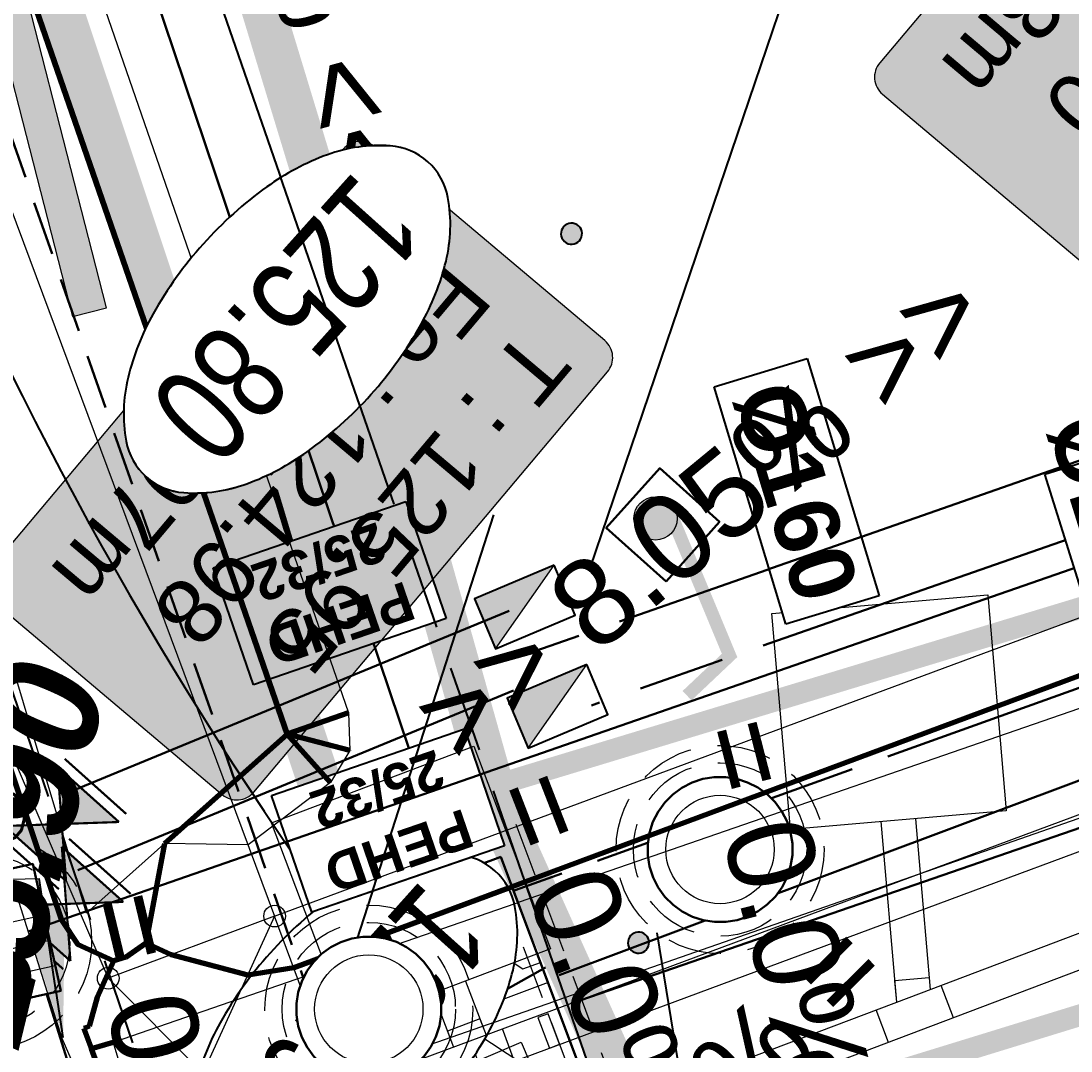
# Model space of a CAD drawing. Header units: metres. Extents: x -2858 to 512, y -1995 to 1252.
# Drawn here: x -1192.249 to -1187.402, y -939.471 to -934.719 of the extents above; entities that cross this region are included whole.
import ezdxf
from ezdxf.enums import TextEntityAlignment as Align
from ezdxf.lldxf.tags import DXFTag

# ---------------------------------------------------------------- set-up
doc = ezdxf.new("R2010")
doc.units = ezdxf.units.M
doc.header["$PDMODE"] = 33
doc.header["$PDSIZE"] = 0.1
for name, pattern in [('AEP-2', [3.9, 2.5, -0.2, 0.4, -0.2, 0.4, -0.2]), ('AEP-3', [3.3, 2.5, -0.2, 0.4, -0.2]), ('CACHE', [0.375, 0.25, -0.125]), ('CACHEX1', [0.375, 0.25, -0.125]), ('EU-160', [1.425, 1.25, -0.175]), ('EU-200', [2.85, 2.5, -0.35])]:
    doc.linetypes.add(name, pattern=pattern)
for name, color, linetype, lineweight, true_color in [('03-HCH-15x30-0 à 10cm', 7, 'Continuous', 0, 0xb3ffff), ('03-HCH-15x30-10cm', 7, 'Continuous', 0, 0xf696fd), ('Ass - EP - Regards', 5, 'Continuous', 0, 0x0000ff), ('Ass - EP - Réseau', 5, 'Continuous', 0, 0x0000ff), ('Ass - EP - Textes - Regards', 5, 'Continuous', 0, 0x0000ff), ('Ass - EU - Regards', 1, 'Continuous', 0, 0xff0000), ('Ass - EU - Réseau', 1, 'Continuous', 0, 0xff0000), ('Ass - EU - Textes - Regards', 1, 'Continuous', 0, 0xff0000), ('Surface Projet - Textes - Altitudes', 7, 'Continuous', 0, 0x333399), ('Surface PROJET VOIRIE - Cotations - Cotation Points', 7, 'Continuous', 0, 0xc02000), ('Surface PROJET VOIRIE - Entrées en terre talus', 5, 'Continuous', 0, 0x0000ff), ("Surface PROJET VOIRIE - Réseaux d'écoulement", 7, 'Ligne écoulement', 70, 0x33cccc), ('Surface PROJET VOIRIE - Surfaces projet', 7, 'Continuous', 0, 0x333399), ('Surface PROJET VOIRIE - Textes - Altitudes', 7, 'Continuous', 0, 0x333399), ('Surface PROJET VOIRIE - Textes - Pente des côtés', 7, 'Continuous', 0, 0x333399), ("TERRAIN APRES TERR BAT - Lignes d'arêtes", 7, 'Continuous', 0, 0xc04040), ('TERRAIN APRES TERR BAT - Points', 7, 'Continuous', 0, 0x808000)]:
    doc.layers.add(name, color=color, linetype=linetype, lineweight=lineweight, true_color=true_color)
for name, color, linetype in [('04-NIV-COT', 1, 'Continuous'), ('05.2-EP-TXT', 5, 'Continuous'), ('06-EU-TXT', 24, 'Continuous'), ('07-AEP-CFR', 94, 'Continuous'), ('07-AEP-RES', 94, 'AEP-2'), ('07-AEP-TXT', 94, 'Continuous'), ('0801 RES AEP EQUIPMT', 5, 'Continuous'), ('09-BT-RES', 1, 'BT3X150')]:
    doc.layers.add(name, color=color, linetype=linetype)
for name, color, linetype, lineweight in [('04-NIV-MSQ', 255, 'Continuous', 0), ('05.1-EP-RGD', 5, 'Continuous', 30), ('05.2-EP-400PVC', 5, 'Continuous', 30), ('05.2-EP-RGD', 5, 'Continuous', 30), ('06-EU-160PVC', 24, 'EU-160', 30), ('06-EU-200PVC', 24, 'EU-200', 30), ('06-EU-RGD', 24, 'Continuous', 30), ('07-AEP-BRT', 94, 'AEP-3', 30), ('11-TEL-PVC28X2', 6, 'CACHE', 30), ('11-TEL-PVC45X3', 6, 'Continuous', 30), ('11-TEL-RGD', 6, 'Continuous', 30), ('APRC__MARQUAGE', 8, 'Continuous', 0)]:
    doc.layers.add(name, color=color, linetype=linetype, lineweight=lineweight)
for name, color, linetype, lineweight, plot in [('05.2-EP-PAR', 5, 'CACHE', 0, False), ('06-EU-PAR', 24, 'CACHE', 0, False), ('11-TEL-PAR', 6, 'CACHEX1', 0, False)]:
    doc.layers.add(name, color=color, linetype=linetype, lineweight=lineweight, plot=plot)
doc.styles.add('Altitude Surfaces projet', font='arialbi.ttf', dxfattribs={"height": 0.5})
doc.styles.add('ARIAL', font='arial.ttf')
doc.styles.add('ARIAL GRAS', font='arialbd.ttf')
doc.styles.add('Cotation', font='romans.shx')
doc.styles.add('CoteHor.3', font='arial.ttf', dxfattribs={"height": 0.0017})
doc.styles.add('Couches géologiques', font='arial.ttf', dxfattribs={"height": 0.3})
doc.styles.add('Mensura_Standard', font='arial.ttf', dxfattribs={"height": 1})
doc.styles.add('Pente Surfaces projet', font='arial.ttf', dxfattribs={"height": 0.4})
doc.styles.get("Standard").update_dxf_attribs({"font": 'arial.ttf'})
doc.linetypes.add('BT3X150', pattern='A,1.5,-0.05,[133,ltypeshp.shx,S=0.05,R=0,X=-0.05,Y=0],-0.05,1.5,-0.15,0.4,-0.15,0.4,-0.15', length=4.35)
tags = doc.linetypes.add('Ligne écoulement', pattern='A,5,[">",Mensura_Standard,S=2,R=0,X=0,Y=-1],0', length=5).pattern_tags.tags
tags[13:14] = [DXFTag(74, 4), DXFTag(75, 0), DXFTag(340, '0'), DXFTag(46, 0.0), DXFTag(50, 0.0), DXFTag(44, 0.0), DXFTag(45, 0.0)]
doc.dimstyles.get("Standard").update_dxf_attribs({"dimtxt": 0.18, "dimasz": 0.18, "dimexe": 0.18, "dimexo": 0.0625, "dimgap": 0.09, "dimtad": 0, "dimtih": 1, "dimtoh": 1, "dimdec": 4, "dimzin": 0, "dimdsep": 46, "dimtxsty": 'Standard', "dimcen": 0.09, "dimadec": 0, "dimazin": 0, "dimtfac": 1, "dimtdec": 4, "dimtofl": 0, "dimtmove": 0, "dimatfit": 3, "dimfxl": 1, "dimtolj": 1, "dimtzin": 0, "dimarcsym": 0})

# ---------------------------------------------------------------- blocks, each defined once
blk = doc.blocks.new('COFFRET')
at = {"color": 255, "lineweight": 0}
blk.add_wipeout([(-0.05, 0), (0.05, 0), (0.05, 0.1), (-0.05, 0.1)], dxfattribs=at)
at = {"lineweight": 0}
h = blk.add_hatch(color=256, dxfattribs=at)
h.dxf.hatch_style = 1
h.paths.add_polyline_path([(0.05, 0.1), (-0.05, 0), (0.05, 0)])
blk.add_lwpolyline([(-0.05, 0), (0.05, 0), (0.05, 0.1), (-0.05, 0.1)], close=True)
at = {"lineweight": 0, "flags": 128}
blk.add_lwpolyline([(0.05, 0.1), (-0.05, 0)], dxfattribs=at)
blk = doc.blocks.new('TEL-L2C')
at = {"color": 255}
blk.add_wipeout([(-0.62, 0.24), (0.62, 0.24), (0.62, -0.24), (-0.62, -0.24)], dxfattribs=at)
blk.add_lwpolyline([(-0.62, 0.24), (0.62, 0.24), (0.62, -0.24), (-0.62, -0.24)], close=True)
at = {"lineweight": 9, "flags": 128}
for points in [[(-0.52, -0.24), (-0.52, -0.1535), (-0.1, 0.1535), (-0.1, 0.24)], [(0, 0.24), (0, -0.24)], [(0.1, -0.24), (0.1, -0.1535), (0.52, 0.1535), (0.52, 0.24)]]:
    blk.add_lwpolyline(points, dxfattribs=at)
at = {"lineweight": 9}
for points in [[(-0.485, 0.19), (-0.485, 0.14), (-0.335, 0.14), (-0.335, 0.19)], [(0.135, 0.19), (0.135, 0.14), (0.285, 0.14), (0.285, 0.19)], [(-0.135, -0.19), (-0.135, -0.14), (-0.285, -0.14), (-0.285, -0.19)], [(0.485, -0.19), (0.485, -0.14), (0.335, -0.14), (0.335, -0.19)]]:
    blk.add_lwpolyline(points, close=True, dxfattribs=at)
at = {"layer": '11-TEL-PAR'}
for points in [[(-0.7375, 0.3575), (0.7575, 0.3575), (0.7575, -0.3575), (-0.7375, -0.3575)], [(-0.57, 0.19), (0.59, 0.19), (0.59, -0.19), (-0.57, -0.19)]]:
    blk.add_lwpolyline(points, close=True, dxfattribs=at)
blk = doc.blocks.new('NIV-HG')
h = blk.add_hatch(color=256)
edge = h.paths.add_edge_path()
edge.add_arc((0.1, -0.1), 0.0187, 180, 360)
edge.add_arc((0.1, -0.1), 0.0187, 0, 180)
blk.add_lwpolyline([(0.0812, -0.1, 1), (0.1187, -0.1, 1)], format="xyb", close=True)
at = {"layer": '04-NIV-MSQ', "flags": 128}
blk.add_lwpolyline([(0.175, -0.375), (0.1811, -0.3387), (0.1985, -0.3063), (0.2379, -0.2654), (0.2848, -0.2336), (0.3404, -0.2087), (0.3988, -0.1915), (0.4739, -0.1791), (0.55, -0.175), (0.6261, -0.1791), (0.7012, -0.1915), (0.7596, -0.2087), (0.8152, -0.2336), (0.8621, -0.2654), (0.9015, -0.3063), (0.9189, -0.3387), (0.925, -0.375), (0.9189, -0.4113), (0.9015, -0.4437), (0.8621, -0.4846), (0.8152, -0.5164), (0.7596, -0.5413), (0.7012, -0.5585), (0.6261, -0.5709), (0.55, -0.575), (0.4739, -0.5709), (0.3988, -0.5585), (0.3404, -0.5413), (0.2848, -0.5164), (0.2379, -0.4846), (0.1985, -0.4437), (0.1811, -0.4113)], close=True, dxfattribs=at)
blk.add_wipeout([(0.175, -0.375), (0.1811, -0.3387), (0.1985, -0.3063), (0.2379, -0.2654), (0.2848, -0.2336), (0.3404, -0.2087), (0.3988, -0.1915), (0.4739, -0.1791), (0.55, -0.175), (0.6261, -0.1791), (0.7012, -0.1915), (0.7596, -0.2087), (0.8152, -0.2336), (0.8621, -0.2654), (0.9015, -0.3063), (0.9189, -0.3387), (0.925, -0.375), (0.9189, -0.4113), (0.9015, -0.4437), (0.8621, -0.4846), (0.8152, -0.5164), (0.7596, -0.5413), (0.7012, -0.5585), (0.6261, -0.5709), (0.55, -0.575), (0.4739, -0.5709), (0.3988, -0.5585), (0.3404, -0.5413), (0.2848, -0.5164), (0.2379, -0.4846), (0.1985, -0.4437), (0.1811, -0.4113)]).dxf.layer = '04-NIV-MSQ'
blk.add_lwpolyline([(0.175, -0.375, 0.166601), (0.1985, -0.4437, 0.105514), (0.2848, -0.5164, 0.068239), (0.3988, -0.5585, 0.054409), (0.55, -0.575, 0.054409), (0.7012, -0.5585, 0.068239), (0.8152, -0.5164, 0.105514), (0.9015, -0.4437, 0.166601), (0.925, -0.375, 0.166601), (0.9015, -0.3063, 0.105514), (0.8152, -0.2336, 0.068239), (0.7012, -0.1915, 0.054409), (0.55, -0.175, 0.054409), (0.3988, -0.1915, 0.068239), (0.2848, -0.2336, 0.105514), (0.1985, -0.3063, 0.166601)], format="xyb", close=True)
at = {"style": 'ARIAL', "width": 0.75}
blk.add_attdef('COTE', text='', height=0.175, dxfattribs=at).set_placement((0.55, -0.375), align=Align.MIDDLE_CENTER)
blk = doc.blocks.new('EP-RAG800')
at = {"color": 255, "lineweight": 0}
blk.add_wipeout([(-0.3, 0.3), (0.3, 0.3), (0.3, -0.3), (-0.3, -0.3)], dxfattribs=at)
blk.add_lwpolyline([(-0.3, 0.3), (0.3, 0.3), (0.3, -0.3), (-0.3, -0.3)], close=True)
at = {"lineweight": 9, "flags": 128}
for points in [[(-0.18, 0.3), (-0.18, -0.3)], [(-0.06, 0.3), (-0.06, -0.3)], [(0.06, 0.3), (0.06, -0.3)], [(0.18, 0.3), (0.18, -0.3)]]:
    blk.add_lwpolyline(points, dxfattribs=at)
at = {"layer": '05.2-EP-PAR'}
for radius in [0.5, 0.4]:
    blk.add_circle((0, 0), radius, dxfattribs=at)
blk = doc.blocks.new('AEP-TE-VANNE')
h = blk.add_hatch(color=83)
h.dxf.hatch_style = 1
h.paths.add_polyline_path([(-0.1831, -0.1907), (-0.1831, 0.1907), (0.1831, -0.1907), (0.1831, 0.1907)])
at = {"color": 83, "linetype": 'ByBlock', "lineweight": -2, "const_width": 0.01}
for points in [[(-0.2331, 0.1907), (-0.2331, -0.1907)], [(0.1831, -0.1907), (-0.1831, 0.1907)], [(-0.1831, -0.1907), (0.1831, 0.1907)], [(-0.1831, -0.1907), (-0.1831, 0.1907)], [(0.1831, -0.1907), (0.1831, 0.1907)], [(0.2331, 0.1907), (0.2331, -0.1907)]]:
    blk.add_lwpolyline(points, dxfattribs=at)
blk = doc.blocks.new('Fleche droite')
blk.add_hatch(color=0).paths.add_polyline_path([(1.3643, -0.2733), (1.3644, -0.0586), (2.8855, -0.0595), (2.8856, 0.0563), (1.3645, 0.0571), (1.3646, 0.2718), (0, 0)])
blk.add_lwpolyline([(2.8855, -0.0595), (1.3644, -0.0586), (1.3643, -0.2733), (0, 0), (1.3646, 0.2718), (1.3645, 0.0571), (2.8856, 0.0563)], close=True)
blk = doc.blocks.new('EU-RG800')
at = {"color": 255, "lineweight": 0}
blk.add_wipeout([(0, 0.335), (-0.0524, 0.3309), (-0.1035, 0.3186), (-0.1521, 0.2985), (-0.1969, 0.271), (-0.2369, 0.2369), (-0.271, 0.1969), (-0.2985, 0.1521), (-0.3186, 0.1035), (-0.3309, 0.0524), (-0.335, 0), (-0.3309, -0.0524), (-0.3186, -0.1035), (-0.2985, -0.1521), (-0.271, -0.1969), (-0.2369, -0.2369), (-0.1969, -0.271), (-0.1521, -0.2985), (-0.1035, -0.3186), (-0.0524, -0.3309), (0, -0.335), (0.0524, -0.3309), (0.1035, -0.3186), (0.1521, -0.2985), (0.1969, -0.271), (0.2369, -0.2369), (0.271, -0.1969), (0.2985, -0.1521), (0.3186, -0.1035), (0.3309, -0.0524), (0.335, 0), (0.3309, 0.0524), (0.3186, 0.1035), (0.2985, 0.1521), (0.271, 0.1969), (0.2369, 0.2369), (0.1969, 0.271), (0.1521, 0.2985), (0.1035, 0.3186), (0.0524, 0.3309)], dxfattribs=at)
at = {"flags": 128}
blk.add_lwpolyline([(-0.1969, -0.271), (-0.1521, -0.2985), (-0.1035, -0.3186), (-0.0524, -0.3309), (0, -0.335), (0.0524, -0.3309), (0.1035, -0.3186), (0.1521, -0.2985), (0.1969, -0.271), (0.2369, -0.2369), (0.271, -0.1969), (0.2985, -0.1521), (0.3186, -0.1035), (0.3309, -0.0524), (0.335, 0), (0.3309, 0.0524), (0.3186, 0.1035), (0.2985, 0.1521), (0.271, 0.1969), (0.2369, 0.2369), (0.1969, 0.271), (0.1521, 0.2985), (0.1035, 0.3186), (0.0524, 0.3309), (0, 0.335), (-0.0524, 0.3309), (-0.1035, 0.3186), (-0.1521, 0.2985), (-0.1969, 0.271), (-0.2369, 0.2369), (-0.271, 0.1969), (-0.2985, 0.1521), (-0.3186, 0.1035), (-0.3309, 0.0524), (-0.335, 0), (-0.3309, -0.0524), (-0.3186, -0.1035), (-0.2985, -0.1521), (-0.271, -0.1969), (-0.2369, -0.2369)], close=True, dxfattribs=at)
at = {"lineweight": 9}
blk.add_circle((0, 0), 0.25, dxfattribs=at)
at = {"layer": '06-EU-PAR'}
for radius in [0.48, 0.4]:
    blk.add_circle((0, 0), radius, dxfattribs=at)
blk = doc.blocks.new('EP-PDC')
at = {"color": 255, "lineweight": 0}
blk.add_wipeout([(0.185, 0.185), (-0.185, 0.185), (-0.185, -0.185), (0.185, -0.185)], dxfattribs=at)
at = {"lineweight": 0}
h = blk.add_hatch(color=256, dxfattribs=at)
h.dxf.hatch_style = 1
edge = h.paths.add_edge_path()
edge.add_arc((0, -0.045), 0.1, 0, 360)
blk.add_lwpolyline([(0.185, 0.185), (-0.185, 0.185), (-0.185, -0.185), (0.185, -0.185)], close=True)
blk.add_circle((0, -0.045), 0.1, dxfattribs=at)
blk = doc.blocks.new('MENSURA_LEADER14', base_point=(-1150.7924, -958.511))
at = {"layer": 'Surface PROJET VOIRIE - Cotations - Cotation Points'}
blk.add_line((-1150.7924, -958.511), (-1148.9817, -958.511), dxfattribs=at)
at = {"layer": 'Surface PROJET VOIRIE - Cotations - Cotation Points', "style": 'Cotation'}
blk.add_text('125.95', height=0.35, dxfattribs=at).set_placement((-1150.6466, -957.986), align=Align.TOP_LEFT)
blk = doc.blocks.new('Default_SymbolReg')
at = {"color": 7, "linetype": 'Continuous', "lineweight": 0, "flags": 128}
blk.add_lwpolyline([(-0.5, -0.5), (-0.5, 0.5), (0.5, 0.5), (0.5, -0.5), (-0.5, -0.5)], dxfattribs=at)
blk = doc.blocks.new('MENSURA_LEADER302', base_point=(-1144.7505, -953.7804))
at = {"layer": 'Ass - EU - Textes - Regards', "true_color": 0xffffff}
h = blk.add_hatch(color=7, dxfattribs=at)
edge = h.paths.add_edge_path(flags=0)
edge.add_arc((-1146.4334, -955.8136), 0.1024, 138.1618, 228.1618)
edge.add_line((-1146.5017, -955.89), (-1145.466, -956.8172))
edge.add_arc((-1145.3977, -956.7409), 0.1024, 228.1618, 318.1618)
edge.add_line((-1145.3214, -956.8092), (-1143.6305, -954.9206))
edge.add_arc((-1143.7068, -954.8523), 0.1024, 318.1618, 408.1618)
edge.add_line((-1143.6385, -954.776), (-1144.6742, -953.8487))
edge.add_arc((-1144.7425, -953.925), 0.1024, 48.1618, 138.1618)
edge.add_line((-1144.8188, -953.8567), (-1146.5097, -955.7453))
at = {"layer": 'Ass - EU - Textes - Regards', "color": 1, "true_color": 0xff0000, "flags": 128}
blk.add_lwpolyline([(-1146.5097, -955.7453), (-1146.5097, -955.7453, 0.414214), (-1146.5017, -955.89), (-1145.466, -956.8172), (-1145.466, -956.8172, 0.414214), (-1145.3214, -956.8092), (-1143.6305, -954.9206), (-1143.6305, -954.9206, 0.414214), (-1143.6385, -954.776), (-1144.6742, -953.8487), (-1144.6742, -953.8487, 0.414214), (-1144.8188, -953.8567)], format="xyb", close=True, dxfattribs=at)
at = {"layer": 'Ass - EU - Textes - Regards', "color": 1, "true_color": 0xff0000, "style": 'Couches géologiques'}
for s, p in [('Prof : 0.63m', (-1144.4939, -954.2584)), ('Fe : 125.40', (-1144.14, -954.5753)), ('T : 126.03', (-1143.7862, -954.8921))]:
    blk.add_text(s, height=0.3, rotation=228.1618, dxfattribs=at).set_placement(p, align=Align.TOP_LEFT)
blk = doc.blocks.new('MENSURA_LEADER288', base_point=(-1147.5929, -954.6446))
at = {"layer": 'Ass - EU - Textes - Regards', "true_color": 0xffffff}
h = blk.add_hatch(color=7, dxfattribs=at)
edge = h.paths.add_edge_path(flags=0)
edge.add_arc((-1149.2758, -956.6778), 0.1024, 138.1618, 228.1618)
edge.add_line((-1149.3442, -956.7541), (-1148.3085, -957.6814))
edge.add_arc((-1148.2401, -957.6051), 0.1024, 228.1618, 318.1618)
edge.add_line((-1148.1638, -957.6734), (-1146.4729, -955.7848))
edge.add_arc((-1146.5493, -955.7165), 0.1024, 318.1618, 408.1618)
edge.add_line((-1146.4809, -955.6402), (-1147.5166, -954.7129))
edge.add_arc((-1147.585, -954.7892), 0.1024, 48.1618, 138.1618)
edge.add_line((-1147.6613, -954.7209), (-1149.3521, -956.6095))
at = {"layer": 'Ass - EU - Textes - Regards', "color": 1, "true_color": 0xff0000, "flags": 128}
blk.add_lwpolyline([(-1149.3521, -956.6095), (-1149.3521, -956.6095, 0.414214), (-1149.3442, -956.7541), (-1148.3085, -957.6814), (-1148.3085, -957.6814, 0.414214), (-1148.1638, -957.6734), (-1146.4729, -955.7848), (-1146.4729, -955.7848, 0.414214), (-1146.4809, -955.6402), (-1147.5166, -954.7129), (-1147.5166, -954.7129, 0.414214), (-1147.6613, -954.7209)], format="xyb", close=True, dxfattribs=at)
at = {"layer": 'Ass - EU - Textes - Regards', "color": 1, "true_color": 0xff0000, "style": 'Couches géologiques'}
for s, p in [('Prof : 0.97m', (-1147.3364, -955.1226)), ('Fe : 124.98', (-1146.9825, -955.4395)), ('T : 125.95', (-1146.6286, -955.7563))]:
    blk.add_text(s, height=0.3, rotation=228.1618, dxfattribs=at).set_placement(p, align=Align.TOP_LEFT)
blk = doc.blocks.new('PENTE')
at = {"layer": 'Surface PROJET VOIRIE - Textes - Pente des côtés', "color": 24, "true_color": 0x993300, "style": 'Pente Surfaces projet'}
for s, rotation, p in [('= 0.0% =', 60.7438, (3071.6761, -582.4421)), ('= 0.0% =', 67.6029, (3072.4344, -582.8633)), ('= 0.0% =', 181.076, (3072.5424, -582.2437)), ('= 0.0% =', 59.8517, (3074.2938, -583.831)), ('<< 4.0% <<', 61.5824, (3069.98, -587.6072))]:
    blk.add_text(s, height=0.4, rotation=rotation, dxfattribs=at).set_placement(p, align=Align.MIDDLE_CENTER)
at = {"layer": 'Surface PROJET VOIRIE - Textes - Pente des côtés', "color": 96, "true_color": 0x008000, "style": 'Pente Surfaces projet'}
blk.add_text('>> 8.05% >>', height=0.4, rotation=175.7922, dxfattribs=at).set_placement((3070.5912, -584.226), align=Align.MIDDLE_CENTER)
blk = doc.blocks.new('ALTI')
at = {"layer": 'Surface PROJET VOIRIE - Textes - Altitudes', "color": 96, "true_color": 0x008000, "style": 'Altitude Surfaces projet'}
for s, rotation, p in [('125.90', 208.2566, (3603.5388, -877.2565)), ('125.80', 119.4684, (3603.9771, -879.1678))]:
    blk.add_text(s, height=0.5, rotation=rotation, dxfattribs=at).set_placement(p, align=Align.MIDDLE_LEFT)
blk = doc.blocks.new('ASSAI')
at = {"layer": 'Ass - EP - Réseau', "flags": 128}
for points in [[(1282.6949, -318.7041), (1287.52, -321.2468), (1289.0346, -322.045)], [(1282.6244, -318.8477), (1287.4454, -321.3884), (1288.9122, -322.1614)], [(1287.2524, -321.5878), (1287.3751, -321.3513)], [(1287.3944, -321.6615), (1287.5166, -321.4259)]]:
    blk.add_lwpolyline(points, dxfattribs=at)
at = {"layer": 'Ass - EP - Réseau', "color": 5, "linetype": 'Continuous', "true_color": 0x0000ff, "flags": 128}
for points in [[(1287.3784, -321.1722), (1287.3038, -321.3138)], [(1287.338, -321.4228), (1287.3751, -321.3513)], [(1287.338, -321.4228), (1287.48, -321.4965)], [(1287.48, -321.4965), (1287.5166, -321.4259)]]:
    blk.add_lwpolyline(points, dxfattribs=at)
at = {"layer": 'Ass - EU - Réseau', "flags": 128}
for points in [[(1276.6244, -314.993), (1279.8459, -316.6656), (1286.0188, -319.8705), (1287.5462, -320.6636)], [(1276.6589, -315.1912), (1279.7722, -316.8076), (1285.945, -320.0125), (1287.4785, -320.8087)], [(1285.3086, -320.54), (1285.8511, -319.9637)], [(1285.4251, -320.6497), (1285.9987, -320.0404)]]:
    blk.add_lwpolyline(points, dxfattribs=at)
at = {"layer": 'Ass - EU - Réseau', "color": 1, "linetype": 'Continuous', "true_color": 0xff0000, "flags": 128}
for points in [[(1285.8768, -319.7968), (1285.803, -319.9388)], [(1286.1608, -319.9442), (1286.087, -320.0862)], [(1285.814, -320.0032), (1285.8511, -319.9637)], [(1285.814, -320.0032), (1285.9305, -320.1128)], [(1285.9305, -320.1128), (1285.9987, -320.0404)]]:
    blk.add_lwpolyline(points, dxfattribs=at)
at = {"layer": 'Surface PROJET VOIRIE - Entrées en terre talus', "flags": 128}
blk.add_lwpolyline([(1271.0254, -325.5903), (1275.7739, -328.4046), (1276.2321, -328.1704), (1276.7227, -327.9196), (1276.8363, -327.8924), (1276.8596, -327.8867), (1276.9965, -327.92), (1281.8732, -330.4289), (1282.3311, -330.6644), (1286.6904, -322.8163), (1286.6904, -322.8163), (1286.8152, -322.6953), (1286.9861, -322.6639), (1287.4541, -322.7549), (1287.5801, -322.9009), (1287.7058, -323.0465), (1288.1067, -322.8031), (1288.0687, -322.6814), (1287.9026, -322.3557), (1287.7362, -322.2189), (1286.1854, -321.4027), (1282.2021, -319.3063)], dxfattribs=at)
at = {"layer": "Surface PROJET VOIRIE - Réseaux d'écoulement", "flags": 128}
for points in [[(1281.7916, -319.3184), (1282.2021, -319.3063), (1286.1854, -321.4027), (1287.7362, -322.2189), (1287.9026, -322.3557), (1288.0687, -322.6814), (1288.1067, -322.8031)], [(1289.4599, -321.1208), (1288.6376, -322.6659)], [(1288.5483, -322.6113), (1288.6376, -322.6659)], [(1286.9861, -322.6639), (1286.9527, -322.962)], [(1288.6376, -322.6659), (1288.5907, -322.7541)], [(1288.6376, -322.6659), (1288.6376, -322.6659)], [(1288.6376, -322.6659), (1288.6376, -322.6659)], [(1288.6376, -322.6659), (1288.6376, -322.6659)], [(1288.6376, -322.6659), (1288.6376, -322.6659)], [(1288.6376, -322.6659), (1288.6376, -322.6659)], [(1288.6376, -322.6659), (1288.6376, -322.6659)], [(1286.8152, -322.6953), (1286.9527, -322.962)], [(1288.5652, -322.7429), (1288.4407, -322.8046), (1288.2662, -322.86)], [(1288.5652, -322.7429), (1288.5852, -322.7517), (1288.5907, -322.7541)], [(1286.6904, -322.8163), (1286.9527, -322.962)], [(1287.7058, -323.0465), (1288.1067, -322.8031)], [(1288.2174, -322.8298), (1288.1067, -322.8031)], [(1288.2174, -322.8298), (1288.2662, -322.86)], [(1288.2881, -323.1624), (1288.3201, -323.0354), (1288.2662, -322.86)], [(1286.9527, -322.962), (1282.4522, -331.0641)], [(1282.4522, -331.0641), (1286.9527, -322.962)], [(1287.7058, -323.0465), (1286.9527, -322.962)], [(1288.2881, -323.1624), (1287.9583, -323.744), (1284.8747, -329.1831), (1284.5908, -329.7299), (1284.2281, -330.3428)]]:
    blk.add_lwpolyline(points, dxfattribs=at)
at = {"layer": 'Surface PROJET VOIRIE - Surfaces projet', "flags": 128}
for points in [[(1292.5216, -315.1478), (1289.6612, -321.1247), (1289.4599, -321.1208), (1288.6921, -322.7984), (1284.2281, -330.3428), (1283.2858, -331.4959), (1281.6258, -333.0287), (1279.9253, -333.8925), (1278.3927, -334.2637), (1276.0807, -334.2579), (1268.7012, -333.294), (1262.8882, -332.4021), (1258.6563, -331.3444), (1257.0939, -330.7989), (1251.8949, -327.7748), (1247.2337, -325.1421), (1240.1929, -320.6293), (1237.3695, -318.0317), (1232.5534, -323.998), (1236.4486, -324.8289), (1243.4732, -329.2611), (1243.5637, -330.5642), (1239.0492, -327.7556), (1235.0638, -333.6862)], [(1268.5535, -313.4187), (1275.2743, -316.8943), (1273.8739, -319.5638), (1279.5297, -322.5699), (1281.1159, -319.7276), (1282.1949, -319.0741), (1288.5483, -322.6113), (1289.4599, -321.1208), (1280.0773, -316.0017), (1279.4339, -317.029), (1278.2521, -316.4457), (1279.0381, -314.6536), (1272.4744, -311.0508)]]:
    blk.add_lwpolyline(points, dxfattribs=at)
blk.add_lwpolyline([(1274.7193, -317.597), (1269.1211, -314.57), (1264.5432, -322.6688), (1270.2428, -326.336), (1270.8725, -325.8484), (1275.7632, -328.747), (1276.8592, -328.1868), (1282.4522, -331.0641), (1286.9527, -322.962), (1288.187, -323.1005), (1283.2183, -331.2168), (1281.5502, -332.744), (1277.7642, -334.1341), (1271.2411, -333.3804), (1261.5107, -331.7591), (1257.6819, -330.574), (1262.2695, -322.8448), (1268.4289, -313.5967), (1274.9052, -316.8706)], close=True, dxfattribs=at)
at = {"layer": "TERRAIN APRES TERR BAT - Lignes d'arêtes", "flags": 128}
for points in [[(1270.8814, -328.8824), (1274.4319, -331.2246), (1275.368, -331.49), (1276.2381, -331.1861), (1276.2816, -331.1697), (1276.2816, -331.1697), (1276.4763, -331.0141), (1276.4763, -331.0141), (1276.9794, -331.2858), (1276.9794, -331.2858), (1277.3094, -331.4675), (1277.3094, -331.4675), (1281.7304, -333.6396), (1282.1142, -333.6575), (1282.8486, -333.6994), (1283.6424, -332.9689), (1287.4248, -324.8105), (1287.4248, -324.8105), (1288.3431, -322.8255), (1288.3777, -322.2083), (1287.9887, -321.7404), (1282.3993, -318.6486)], [(1287.9887, -321.7404), (1287.6172, -322.4442), (1280.7675, -318.8287), (1281.1807, -318.0457)], [(1287.6172, -322.4442), (1288.3777, -322.2083)], [(1283.6424, -332.9689), (1282.4253, -332.3297), (1287.6172, -322.4442), (1288.3431, -322.8255)]]:
    blk.add_lwpolyline(points, dxfattribs=at)
at = {"layer": 'TERRAIN APRES TERR BAT - Points'}
for p in [(1287.6172, -322.4442), (1288.3431, -322.8255), (1288.3431, -322.8255)]:
    blk.add_point(p, dxfattribs=at)
at = {"layer": 'Ass - EP - Regards', "rotation": 62.57873907339513}
blk.add_blockref('Default_SymbolReg', (1287.0931, -322.0684), dxfattribs=at)
at = {"layer": 'Ass - EU - Regards'}
for p, rotation in [((1285.0241, -320.9589), 46.72681090512482), ((1287.9565, -320.9667, 125.9725), 154.9829903485652)]:
    blk.add_blockref('Default_SymbolReg', p, dxfattribs=dict(at, rotation=rotation))
at = {"layer": 'Ass - EU - Textes - Regards', "rotation": 133.5650505867652}
for name, p in [('MENSURA_LEADER302', (1280.1847, -323.0685)), ('MENSURA_LEADER288', (1284.6669, -324.5717))]:
    blk.add_blockref(name, p, dxfattribs=at)
at = {"layer": 'Surface PROJET VOIRIE - Cotations - Cotation Points', "rotation": 133.5650505867652}
blk.add_blockref('MENSURA_LEADER14', (1289.4606, -324.6827), dxfattribs=at)
at = {"layer": 'Surface PROJET VOIRIE - Textes - Altitudes', "color": 105, "true_color": 0x339966, "style": 'CoteHor.3'}
for s, p in [('125.93', (1286.1857, -321.4024)), ('125.93', (1287.7365, -322.2186)), ('125.90', (1287.9029, -322.3554)), ('126.10', (1286.9864, -322.6636)), ('126.10', (1286.8155, -322.695)), ('125.76', (1288.069, -322.6811)), ('126.10', (1287.4544, -322.7546)), ('126.10', (1286.6907, -322.816)), ('126.10', (1286.6907, -322.816)), ('125.70', (1288.107, -322.8029)), ('125.98', (1287.5804, -322.9006)), ('125.86', (1287.7061, -323.0462))]:
    blk.add_text(s, height=0.0017, rotation=133.5651, dxfattribs=at).set_placement(p, align=Align.TOP_LEFT)
at = {"layer": 'Surface PROJET VOIRIE - Textes - Altitudes', "color": 24, "true_color": 0x993300, "style": 'CoteHor.3'}
for rotation, p in [(104.7209, (1288.5475, -322.6082)), (152.3972, (1288.7013, -322.8032))]:
    blk.add_text('125.95', height=0.0017, rotation=rotation, dxfattribs=at).set_placement(p, align=Align.MIDDLE_LEFT)
at = {"layer": 'Surface PROJET VOIRIE - Textes - Altitudes', "color": 96, "true_color": 0x008000, "style": 'CoteHor.3'}
for s, rotation, p in [('125.80', 117.273, (1286.9574, -322.9712)), ('125.90', 206.0612, (1288.1841, -323.1019))]:
    blk.add_text(s, height=0.0017, rotation=rotation, dxfattribs=at).set_placement(p, align=Align.MIDDLE_LEFT)
at = {"layer": 'Ass - EP - Textes - Regards', "linetype": 'Continuous', "lineweight": 0}
blk.add_leader([(1285.449, -322.43), (1280.7371, -324.4385)], dimstyle='Standard', override={"dimasz": 0, "dimldrblk": 'None'}, dxfattribs=at)
at = {"layer": 'Ass - EU - Textes - Regards', "linetype": 'Continuous', "lineweight": 0}
for points in [[(1286.4981, -321.0784), (1289.0355, -317.9328)], [(1287.8862, -321.892), (1285.5619, -322.9257)]]:
    blk.add_leader(points, dimstyle='Standard', override={"dimasz": 0, "dimldrblk": 'None'}, dxfattribs=at)
at = {"layer": 'Surface PROJET VOIRIE - Cotations - Cotation Points', "linetype": 'Continuous', "lineweight": 0}
blk.add_leader([(1288.6858, -322.7983), (1288.2126, -323.3706)], dimstyle='Standard', override={"dimasz": 0.5}, dxfattribs=at)

msp = doc.modelspace()

# ---------------------------------------------------------------- linework, layer by layer
at = {"layer": '05.2-EP-400PVC', "flags": 128}
msp.add_lwpolyline([(-1183.6024, -976.2337), (-1188.9495, -949.3982), (-1195.3835, -928.7968), (-1195.4139, -925.0696), (-1179.5841, -910.0769), (-1169.809, -901.9924)], dxfattribs=at)
at = {"layer": '06-EU-160PVC', "flags": 128}
for points in [[(-1181.0453, -931.2944), (-1179.9635, -934.6292), (-1180.3602, -935.2836), (-1190.4151, -938.8894)], [(-1216.4496, -953.9252), (-1214.432, -956.5148), (-1200.0801, -945.2317), (-1197.4182, -943.5693), (-1190.7184, -939.3542)]]:
    msp.add_lwpolyline(points, dxfattribs=at)
at = {"layer": '06-EU-200PVC', "const_width": 0.2, "flags": 128}
msp.add_lwpolyline([(-1146.5691, -909.4085), (-1151.0659, -902.9671), (-1160.5375, -905.5725), (-1180.4519, -912.3876), (-1185.207, -916.6183), (-1191.976, -922.7997), (-1194.7251, -926.6964), (-1187.4901, -948.357), (-1184.5006, -966.6981), (-1181.4193, -976.1643), (-1171.5852, -993.3029), (-1187.4583, -1005.2426)], dxfattribs=at)
at = {"layer": '09-BT-RES', "flags": 128}
msp.add_lwpolyline([(-1150.7141, -906.4435, 0.212428), (-1152.049, -904.9303), (-1179.1024, -911.5846, -0.052006), (-1182.7044, -914.9622, 0.060964), (-1193.2433, -924.4886, 0.194531), (-1193.9476, -925.5379, 0.236401), (-1189.0546, -940.923, 0.001492)], format="xyb", dxfattribs=at)

# ---------------------------------------------------------------- block references
at = {"layer": 'APRC__MARQUAGE', "color": 0, "xscale": -1.399999999999996, "yscale": 1.399999999999999, "zscale": 1.399999999999999, "rotation": 104.3848437773006}
msp.add_blockref('Fleche droite', (-1192.9387, -932.1491), dxfattribs=at)

# ---------------------------------------------------------------- next in the draw order: block references
at = {"layer": '07-AEP-CFR', "xscale": 3.999999999999997, "yscale": 2.5, "rotation": 202.804395675786}
msp.add_blockref('COFFRET', (-1189.8212, -937.765), dxfattribs=at)

# ---------------------------------------------------------------- next in the draw order: linework, layer by layer
at = {"layer": '07-AEP-BRT', "color": 3, "flags": 128}
msp.add_lwpolyline([(-1182.0378, -931.0273), (-1180.8693, -934.8285), (-1189.6163, -937.8767)], dxfattribs=at)
at = {"layer": '11-TEL-PVC45X3', "flags": 128}
msp.add_lwpolyline([(-1155.8395, -904.8811), (-1179.6558, -910.9039), (-1193.5758, -924.285), (-1193.752, -925.9014), (-1193.8075, -926.8226), (-1193.2458, -929.8109), (-1186.6227, -949.4518), (-1186.642, -949.9437), (-1185.1728, -959.7835), (-1182.499, -973.0997), (-1182.2132, -974.0682), (-1175.7067, -985.2723)], dxfattribs=at)

# ---------------------------------------------------------------- next in the draw order: block references
at = {"layer": '11-TEL-RGD', "rotation": 290.5054194590389}
msp.add_blockref('TEL-L2C', (-1190.0411, -939.2396), dxfattribs=at)

# ---------------------------------------------------------------- next in the draw order: linework, layer by layer
at = {"layer": '03-HCH-15x30-0 à 10cm', "const_width": 0.2, "flags": 128}
for points in [[(-1190.0501, -938.3348), (-1190.4867, -936.7836), (-1192.6327, -929.7299), (-1192.7488, -925.6312), (-1191.5323, -923.2327), (-1190.104, -921.6525), (-1180.2972, -913.6386), (-1178.1584, -911.9008), (-1174.3392, -909.7933), (-1174.0395, -910.919), (-1165.2801, -908.6528), (-1163.0159, -908.1208)], [(-1182.3957, -971.227), (-1183.2658, -969.0531), (-1184.2891, -961.8703), (-1185.1647, -954.7063), (-1186.6918, -948.4525), (-1189.101, -940.4544), (-1190.1291, -938.1714)]]:
    msp.add_lwpolyline(points, dxfattribs=at)
at = {"layer": '11-TEL-PVC45X3', "flags": 128}
for points in [[(-1180.3299, -930.7334), (-1178.8271, -935.4954), (-1189.71, -939.252)], [(-1185.6723, -936.4939), (-1185.3385, -937.4645), (-1189.7651, -939.1203)], [(-1200.0505, -940.8592), (-1198.1837, -943.3086), (-1190.1741, -938.9596)], [(-1189.8279, -939.0858), (-1202.664, -946.2938), (-1214.6973, -955.3233)]]:
    msp.add_lwpolyline(points, dxfattribs=at)

# ---------------------------------------------------------------- next in the draw order: block references
at = {"layer": '04-NIV-COT', "xscale": 2.600000000000001, "yscale": 2.600000000000001, "zscale": 2.600000000000001, "rotation": 228.1617603435354}
msp.add_blockref('NIV-HG', (-1189.0316, -938.9508), dxfattribs=at).add_auto_attribs({'COTE': '125.90'})
at = {"layer": '07-AEP-CFR', "xscale": 3.999999999999997, "yscale": 2.5, "rotation": 202.804395675786}
msp.add_blockref('COFFRET', (-1189.972, -937.3075), dxfattribs=at)

# ---------------------------------------------------------------- next in the draw order: linework, layer by layer
at = {"layer": '07-AEP-BRT', "flags": 128}
for points in [[(-1192.0078, -938.2685), (-1189.9955, -937.4396)], [(-1191.9876, -938.6372), (-1189.9753, -937.8083)]]:
    msp.add_lwpolyline(points, dxfattribs=at)

# ---------------------------------------------------------------- next in the draw order: block references
at = {"layer": '0801 RES AEP EQUIPMT', "rotation": 228.1617603435354}
for p in [(-1192.0611, -938.4236), (-1192.0409, -938.7923)]:
    msp.add_blockref('AEP-TE-VANNE', p, dxfattribs=at)

# ---------------------------------------------------------------- next in the draw order: texts
at = {"layer": '07-AEP-TXT', "char_height": 0.18, "attachment_point": 5, "rotation": 198.9934, "style": 'ARIAL GRAS', "bg_fill": 19, "box_fill_scale": 1.25, "bg_fill_color": 256, "bg_fill_transparency": 0}
for insert in [(-1190.8254, -937.3559), (-1190.5554, -938.4053)]:
    msp.add_mtext_dynamic_manual_height_columns('PEHD 25/32', width=0.851215, gutter_width=4.5, heights=[0], dxfattribs=dict(at, insert=insert))

# ---------------------------------------------------------------- next in the draw order: linework, layer by layer
at = {"layer": '07-AEP-RES', "flags": 128}
msp.add_lwpolyline([(-1187.712, -1004.7048), (-1172.4722, -993.3312), (-1176.5375, -985.6658), (-1184.3776, -970.7411), (-1188.2784, -949.2836), (-1190.731, -942.3577), (-1193.0485, -935.5949), (-1195.2046, -927.8989)], dxfattribs=at)
at = {"layer": '11-TEL-PVC28X2', "color": 0, "flags": 128}
msp.add_lwpolyline([(-1159.6737, -898.9646), (-1159.4028, -901.2094, -0.37262), (-1161.3559, -904.1059), (-1179.5879, -910.28), (-1193.6075, -923.5216), (-1195.0354, -927.3596), (-1189.1655, -944.2581), (-1187.6012, -949.7616), (-1184.9081, -965.7263), (-1183.7045, -971.7664), (-1179.9024, -980.3362), (-1175.0823, -988.0936), (-1165.2242, -999.8894), (-1153.2417, -990.9045)], format="xyb", dxfattribs=at)

# ---------------------------------------------------------------- next in the draw order: block references
at = {"layer": '05.1-EP-RGD', "rotation": 102.490179170086}
msp.add_blockref('EP-RAG800', (-1192.4233, -938.9656), dxfattribs=at)
at = {"layer": '05.2-EP-RGD', "rotation": 228.1617603435354}
msp.add_blockref('EP-PDC', (-1189.2862, -937.0433), dxfattribs=at)
at = {"layer": '06-EU-RGD', "rotation": 58.65190663240993}
msp.add_blockref('EU-RG800', (-1189.0223, -938.5413), dxfattribs=at)

# ---------------------------------------------------------------- next in the draw order: block references
at = {"layer": '05.2-EP-TXT', "rotation": 228.1617603435354}
msp.add_blockref('ASSAI', (-91.9684, -194.614), dxfattribs=at)

# ---------------------------------------------------------------- next in the draw order: linework, layer by layer
at = {"layer": '05.2-EP-400PVC', "flags": 128}
msp.add_lwpolyline([(-1175.0029, -932.9409), (-1192.2164, -938.9201)], dxfattribs=at)
at = {"layer": '05.2-EP-400PVC', "lineweight": 9, "const_width": 0.06, "flags": 128}
msp.add_lwpolyline([(-1189.243, -937.0091), (-1188.9782, -937.6459), (-1189.1745, -937.8315)], dxfattribs=at)

# ---------------------------------------------------------------- next in the draw order: block references
at = {"layer": '06-EU-RGD', "rotation": 58.65190663240993}
msp.add_blockref('EU-RG800', (-1190.6437, -939.2775), dxfattribs=at)

# ---------------------------------------------------------------- next in the draw order: texts
at = {"layer": '05.2-EP-TXT', "insert": (-1188.6762, -936.8915), "char_height": 0.3, "attachment_point": 5, "rotation": 286.8772, "style": 'ARIAL GRAS', "bg_fill": 19, "box_fill_scale": 1.25, "bg_fill_color": 256, "bg_fill_transparency": 0}
msp.add_mtext_dynamic_manual_height_columns('%%C160', width=0.994045, gutter_width=7.5, heights=[0], dxfattribs=at)
at = {"layer": '06-EU-TXT', "insert": (-1187.2241, -937.036), "char_height": 0.3, "attachment_point": 5, "rotation": 287.3753, "style": 'ARIAL GRAS', "bg_fill": 19, "box_fill_scale": 1.25, "bg_fill_color": 256, "bg_fill_transparency": 0}
msp.add_mtext_dynamic_manual_height_columns('%%C160', width=0.459396, gutter_width=7.5, heights=[0], dxfattribs=at)

# ---------------------------------------------------------------- next in the draw order: linework, layer by layer
at = {"layer": '03-HCH-15x30-10cm', "const_width": 0.1, "flags": 128}
msp.add_lwpolyline([(-1178.5353, -935.0506), (-1179.8828, -935.5112), (-1179.4772, -936.8792), (-1189.3434, -939.9161)], dxfattribs=at)
at = {"layer": '07-AEP-BRT', "color": 3, "flags": 128}
msp.add_lwpolyline([(-1179.1381, -929.9073), (-1178.2091, -933.5437), (-1189.8771, -937.6255)], dxfattribs=at)

# ---------------------------------------------------------------- next in the draw order: block references
at = {"layer": 'Surface Projet - Textes - Altitudes', "rotation": 228.1617603435354}
msp.add_blockref('ALTI', (1864.6589, 1159.8136), dxfattribs=at)
at = {"layer": 'Surface PROJET VOIRIE - Textes - Pente des côtés', "rotation": 223.6617603435353}
msp.add_blockref('PENTE', (1435.5899, 760.2993), dxfattribs=at)

# ---------------------------------------------------------------- next in the draw order: block references
at = {"layer": '04-NIV-COT', "xscale": 2.600000000000001, "yscale": 2.600000000000001, "zscale": 2.600000000000001, "rotation": 228.1617603435354}
msp.add_blockref('NIV-HG', (-1189.3409, -935.6797), dxfattribs=at).add_auto_attribs({'COTE': '125.80'})

# ---------------------------------------------------------------- next in the draw order: linework, layer by layer
at = {"layer": '03-HCH-15x30-10cm', "const_width": 0.1, "flags": 128}
msp.add_lwpolyline([(-1183.3542, -935.2204), (-1183.0584, -936.1233), (-1190.0739, -938.2503)], dxfattribs=at)
at = {"layer": '07-AEP-RES', "color": 4, "flags": 128}
msp.add_lwpolyline([(-1153.7264, -908.3049), (-1156.2433, -907.0443), (-1174.9177, -911.0512), (-1180.1531, -913.9867), (-1184.4102, -917.5921), (-1189.3395, -921.4885), (-1191.3229, -923.6272), (-1193.0174, -925.7498), (-1193.3383, -928.8458), (-1189.1138, -941.0256), (-1188.18, -940.8597), (-1185.342, -947.9173), (-1175.1904, -943.987), (-1176.0711, -941.6033), (-1171.2822, -939.3813), (-1168.771, -937.7339), (-1165.6488, -945.3655), (-1160.9761, -959.6032)], dxfattribs=at)

doc.saveas('drawing.dxf')
